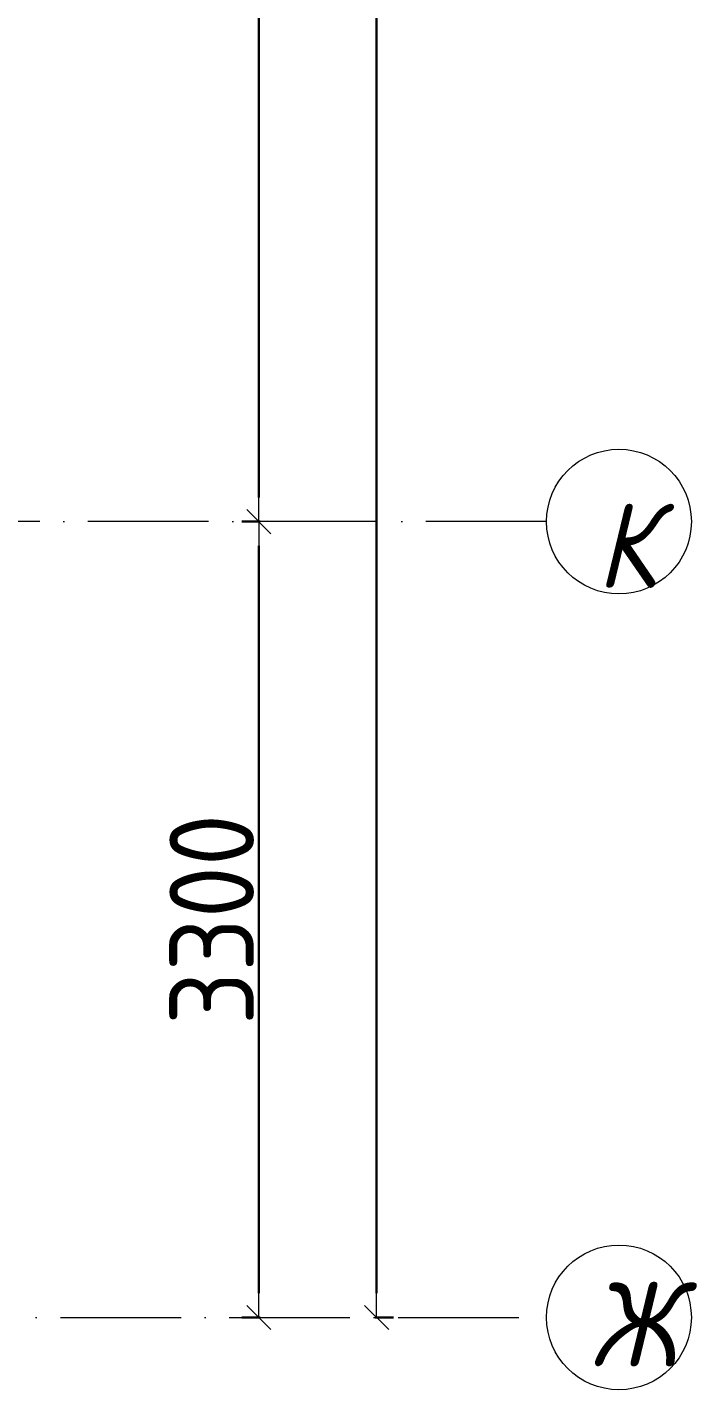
# Model space of a CAD drawing. Header units: millimetres. Extents: x -213536 to 1564669, y -45299 to 942238.
# Drawn here: x -184369 to -181591, y 199627 to 205277 of the extents above; entities that cross this region are included whole.
import ezdxf

# ---------------------------------------------------------------- set-up
doc = ezdxf.new("R2010")
doc.units = ezdxf.units.MM
doc.linetypes.add('50_200_ШТРИХ_1Т_ш5_п1_п1_', pattern=[700, 500, -100, 0, -100])
for name, color, linetype, lineweight in [('Оси', 7, 'Continuous', 9), ('Оси-1', 7, 'Continuous', 20), ('Оси-2', 7, '50_200_ШТРИХ_1Т_ш5_п1_п1_', 9), ('Размеры', 7, 'Continuous', 15)]:
    doc.layers.add(name, color=color, linetype=linetype, lineweight=lineweight)
doc.styles.add('ISOCPEUR_I_1', font='isocpeui.ttf', dxfattribs={"width": 0.85, "height": 2.5})
doc.styles.add('СПДС', font='isocpeur.ttf', dxfattribs={"width": 0.9})
doc.dimstyles.new('Размера А3', dxfattribs={"dimtxt": 200, "dimasz": 100, "dimexe": 70, "dimexo": 100, "dimgap": 20, "dimtad": 1, "dimdec": 0, "dimrnd": 10, "dimzin": 0, "dimdsep": 46, "dimtxsty": 'СПДС', "dimblk": 'ARROWHEAD_6', "dimcen": 1, "dimclrd": 256, "dimclre": 256, "dimclrt": 256, "dimazin": 0, "dimtfac": 1, "dimtdec": 0, "dimtmove": 2, "dimatfit": 3, "dimfxl": 1, "dimtolj": 1, "dimtzin": 0, "dimarcsym": 0})

# ---------------------------------------------------------------- blocks, each defined once
blk = doc.blocks.new('Ось сетки - Круг_Ø6_00__ISO-2_5_0_9K_-16731441-АИ2_02_План отделки стен 2-го этажа _Часть 2_')
at = {"layer": 'Оси-1'}
blk.add_circle((0, 0), 3, dxfattribs=at)
blk = doc.blocks.new('ARROWHEAD_6')
at = {"color": 0, "linetype": 'Continuous'}
for p, q in [((0, 0), (-1, 0)), ((-0.5, -0.5), (0.5, 0.5))]:
    blk.add_line(p, q, dxfattribs=at)
blk = doc.blocks.new('*D3020')
at = {"layer": 'Defpoints', "color": 0, "transparency": 16777216}
for p in [(233558.9, 237415.2), (233452.9, 232115.2), (233558.9, 232115.2)]:
    blk.add_point(p, dxfattribs=at)
at = {"layer": 'Размеры', "lineweight": -2, "transparency": 16777216}
for p, q in [((233458.9, 237415.2), (233382.9, 237415.2)), ((233452.9, 237315.2), (233452.9, 232215.2)), ((233458.9, 232115.2), (233382.9, 232115.2))]:
    blk.add_line(p, q, dxfattribs=at)
at = {"layer": 'Размеры', "lineweight": -2, "transparency": 16777216, "xscale": 100, "yscale": 100, "zscale": 100}
for p, rotation in [((233452.9, 237415.2), 90), ((233452.9, 232115.2), 270)]:
    blk.add_blockref('ARROWHEAD_6', p, dxfattribs=dict(at, rotation=rotation))
at = {"layer": 'Размеры', "lineweight": 25, "transparency": 16777216, "insert": (233257.9, 234765.2), "char_height": 350, "width": 2.488, "attachment_point": 5, "rotation": 90, "style": 'СПДС'}
blk.add_mtext('\\A1;5300', dxfattribs=at)
blk = doc.blocks.new('*D3021')
at = {"layer": 'Defpoints', "color": 0, "transparency": 16777216}
for p in [(233558.9, 232115.2), (233452.9, 228815.2), (233558.9, 228815.2)]:
    blk.add_point(p, dxfattribs=at)
at = {"layer": 'Размеры', "lineweight": -2, "transparency": 16777216}
for p, q in [((233458.9, 232115.2), (233382.9, 232115.2)), ((233452.9, 232015.2), (233452.9, 228915.2)), ((233458.9, 228815.2), (233382.9, 228815.2))]:
    blk.add_line(p, q, dxfattribs=at)
at = {"layer": 'Размеры', "lineweight": -2, "transparency": 16777216, "xscale": 100, "yscale": 100, "zscale": 100}
for p, rotation in [((233452.9, 232115.2), 90), ((233452.9, 228815.2), 270)]:
    blk.add_blockref('ARROWHEAD_6', p, dxfattribs=dict(at, rotation=rotation))
at = {"layer": 'Размеры', "lineweight": 25, "transparency": 16777216, "insert": (233257.9, 230465.2), "char_height": 350, "width": 2.488, "attachment_point": 5, "rotation": 90, "style": 'СПДС'}
blk.add_mtext('\\A1;3300', dxfattribs=at)
blk = doc.blocks.new('*D3022')
at = {"layer": 'Defpoints', "color": 0, "transparency": 16777216}
for p in [(233835.2, 262265.2), (233941.3, 262265.2), (233835.2, 228815.2)]:
    blk.add_point(p, dxfattribs=at)
at = {"layer": 'Размеры', "lineweight": -2, "transparency": 16777216}
for p, q in [((233935.2, 262265.2), (234011.3, 262265.2)), ((233941.3, 228915.2), (233941.3, 262165.2)), ((233935.2, 228815.2), (234011.3, 228815.2))]:
    blk.add_line(p, q, dxfattribs=at)
at = {"layer": 'Размеры', "lineweight": -2, "transparency": 16777216, "xscale": 100, "yscale": 100, "zscale": 100}
for p, rotation in [((233941.3, 262265.2), 90), ((233941.3, 228815.2), 270)]:
    blk.add_blockref('ARROWHEAD_6', p, dxfattribs=dict(at, rotation=rotation))
at = {"layer": 'Размеры', "lineweight": 25, "transparency": 16777216, "insert": (233746.3, 245540.2), "char_height": 350, "width": 3.186, "attachment_point": 5, "rotation": 90, "style": 'СПДС'}
blk.add_mtext('\\A1;33450', dxfattribs=at)
blk = doc.blocks.new('Оси1')
at = {"layer": 'Оси-2'}
for p, q in [((234645.6, 232115.2), (203926.8, 232115.2)), ((203926.8, 228815.2), (234645.6, 228815.2))]:
    blk.add_line(p, q, dxfattribs=at)
at = {"layer": 'Оси-1', "xscale": 99.99999999999993, "yscale": 99.99999999999993, "zscale": 99.99999999999993}
for p, rotation in [((234945.6, 232115.2), 89.9999999999998), ((234945.6, 228815.2), 269.9999999999996)]:
    blk.add_blockref('Ось сетки - Круг_Ø6_00__ISO-2_5_0_9K_-16731441-АИ2_02_План отделки стен 2-го этажа _Часть 2_', p, dxfattribs=dict(at, rotation=rotation))
at = {"layer": 'Оси', "char_height": 350, "attachment_point": 1, "style": 'ISOCPEUR_I_1'}
for s, insert, width in [('\\fISOCPEUR|b0|i1|c204|p34|;\\W.9;К', (234852.8, 232191.3), 223.671), ('\\fISOCPEUR|b0|i1|c204|p34|;\\W.9;Ж', (234823.8, 228961.9), 281.392)]:
    blk.add_mtext(s, dxfattribs=dict(at, insert=insert, width=width))
at = {"layer": 'Размеры', "lineweight": 25}
for base, p1, p2, picture, middle in [((233941.3, 262265.2), (233835.2, 228815.2), (233835.2, 262265.2), '*D3022', (233746.3, 245540.2)), ((233452.9, 232115.2), (233558.9, 237415.2), (233558.9, 232115.2), '*D3020', (233257.9, 234765.2)), ((233452.9, 228815.2), (233558.9, 232115.2), (233558.9, 228815.2), '*D3021', (233257.9, 230465.2))]:
    dim = blk.add_linear_dim(base=base, p1=p1, p2=p2, angle=90, dimstyle='Размера А3', override={"dimtxt": 350}, dxfattribs=at)
    dim.commit()
    dim.dimension.update_dxf_attribs({"geometry": picture, "text_midpoint": middle})

msp = doc.modelspace()

# ---------------------------------------------------------------- block references
at = {"color": 2, "lineweight": 30}
msp.add_blockref('Оси1', (-416862.6, -28888), dxfattribs=at)

doc.saveas('drawing.dxf')
